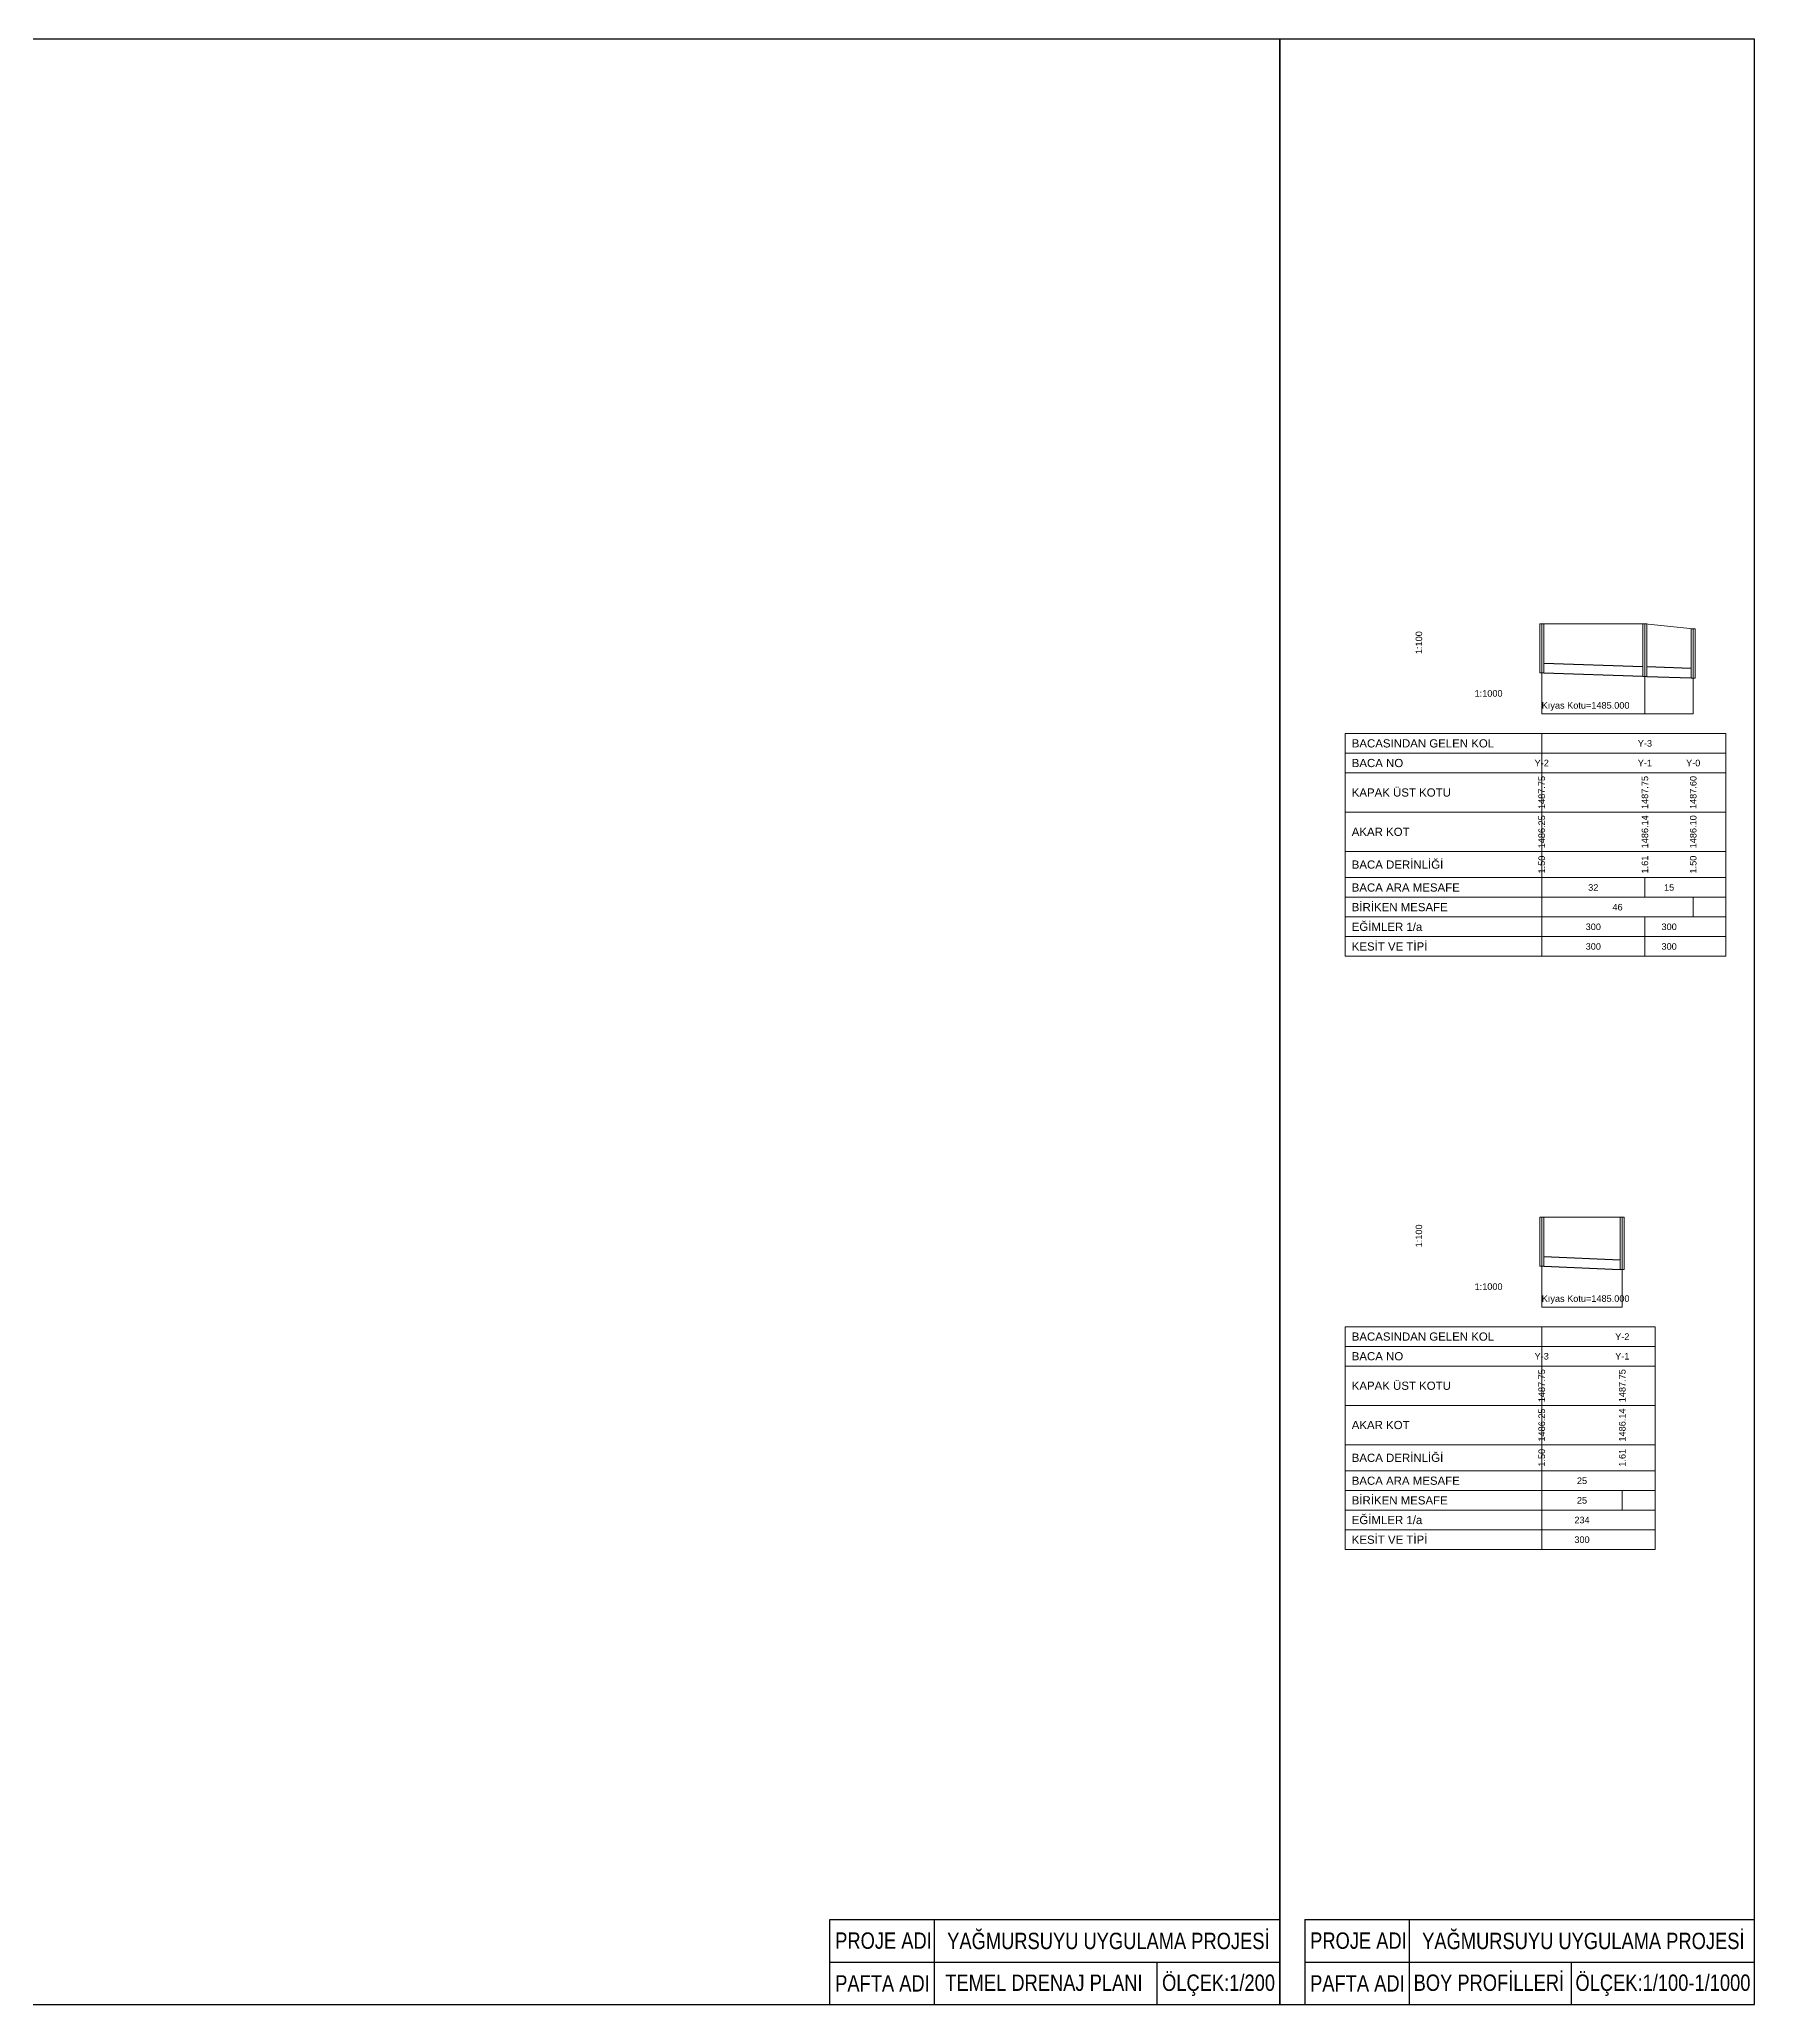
# Model space of a CAD drawing. Header units: millimetres. Extents: x 536434 to 536922, y 4231735 to 4231855.
# Drawn here: x 536817.1 to 536921.9, y 4231734.8 to 4231854.8 of the extents above; entities that cross this region are included whole.
import ezdxf
from ezdxf.enums import TextEntityAlignment as Align

# ---------------------------------------------------------------- set-up
doc = ezdxf.new("R2010")
doc.units = ezdxf.units.MM
doc.linetypes.add('DUZ', pattern=[0])
doc.layers.add('ANTET', color=7, linetype='DUZ')
for name, color, linetype, lineweight in [('CERCEVE', 7, 'Continuous', 30), ('TurProfBaca', 7, 'Continuous', 13), ('TurProfBoru', 1, 'Continuous', 30), ('TurProfCizgi', 7, 'Continuous', 13), ('TurProfOlcek', 7, 'Continuous', 13), ('TurProfTablo', 7, 'Continuous', 13), ('TurProfTxt', 7, 'Continuous', 13), ('TurProfZemin', 7, 'Continuous', 13)]:
    doc.layers.add(name, color=color, linetype=linetype, lineweight=lineweight)
doc.styles.add('MAHAL-SON', font='arial.ttf')
doc.styles.get("Standard").update_dxf_attribs({"font": 'swiss.ttf'})

msp = doc.modelspace()

# ---------------------------------------------------------------- linework, layer by layer
at = {"layer": 'ANTET'}
for p, q in [((536865.42, 4231734.82), (536865.42, 4231740.02)), ((536865.42, 4231740.02), (536892.88, 4231740.02)), ((536865.42, 4231734.82), (536865.42, 4231740.02)), ((536871.79, 4231740.02), (536871.79, 4231734.82)), ((536871.79, 4231740.02), (536871.79, 4231734.82)), ((536894.42, 4231740.02), (536921.88, 4231740.02)), ((536894.42, 4231740.02), (536894.42, 4231734.82)), ((536900.79, 4231740.02), (536900.79, 4231734.82)), ((536865.42, 4231737.42), (536892.88, 4231737.42)), ((536885.38, 4231737.42), (536885.38, 4231734.82)), ((536894.42, 4231737.42), (536921.88, 4231737.42)), ((536910.67, 4231737.42), (536910.67, 4231734.82))]:
    msp.add_line(p, q, dxfattribs=at)
at = {"layer": 'CERCEVE'}
for points in [[(536753.88, 4231854.82), (536753.88, 4231734.82), (536892.88, 4231734.82), (536892.88, 4231854.82)], [(536892.88, 4231854.82), (536892.88, 4231734.82), (536921.88, 4231734.82), (536921.88, 4231854.82)]]:
    msp.add_lwpolyline(points, close=True, dxfattribs=at)
at = {"layer": 'TurProfBaca'}
for points in [[(536908.76, 4231819.13), (536908.76, 4231816.13), (536909, 4231816.13), (536909, 4231819.13), (536908.76, 4231819.13)], [(536915.06, 4231819.13), (536915.06, 4231815.92), (536915.3, 4231815.92), (536915.3, 4231819.13), (536915.06, 4231819.13)], [(536918.01, 4231818.83), (536918.01, 4231815.82), (536918.25, 4231815.82), (536918.25, 4231818.83), (536918.01, 4231818.83)], [(536908.76, 4231782.91), (536908.76, 4231779.91), (536909, 4231779.91), (536909, 4231782.91), (536908.76, 4231782.91)], [(536913.68, 4231782.91), (536913.68, 4231779.7), (536913.92, 4231779.7), (536913.92, 4231782.91), (536913.68, 4231782.91)]]:
    msp.add_lwpolyline(points, dxfattribs=at)
at = {"layer": 'TurProfBoru'}
for points in [[(536909, 4231816.73), (536915.06, 4231816.53)], [(536909, 4231816.13), (536915.06, 4231815.93)], [(536915.3, 4231816.52), (536918.01, 4231816.43)], [(536915.3, 4231815.92), (536918.01, 4231815.83)], [(536909, 4231780.5), (536913.68, 4231780.3)], [(536909, 4231779.9), (536913.68, 4231779.7)]]:
    msp.add_lwpolyline(points, dxfattribs=at)
at = {"layer": 'TurProfCizgi'}
for points in [[(536908.88, 4231813.63), (536908.88, 4231819.13)], [(536915.18, 4231813.63), (536915.18, 4231819.13)], [(536918.13, 4231813.63), (536918.13, 4231818.83)], [(536908.88, 4231813.63), (536918.13, 4231813.63)], [(536908.88, 4231777.41), (536908.88, 4231782.91)], [(536913.8, 4231777.41), (536913.8, 4231782.91)], [(536908.88, 4231777.41), (536913.8, 4231777.41)]]:
    msp.add_lwpolyline(points, dxfattribs=at)
at = {"layer": 'TurProfOlcek'}
for points in [[(536901.38, 4231816.88, 0, 0.3, 0), (536901.38, 4231816.13, 0, 0, 0), (536901.38, 4231814.88, 0, 0, 0), (536903.63, 4231814.88, 0.3, 0, 0), (536904.38, 4231814.88, 0, 0, 0)], [(536901.38, 4231780.66, 0, 0.3, 0), (536901.38, 4231779.91, 0, 0, 0), (536901.38, 4231778.66, 0, 0, 0), (536903.63, 4231778.66, 0.3, 0, 0), (536904.38, 4231778.66, 0, 0, 0)]]:
    msp.add_lwpolyline(points, format="xyseb", dxfattribs=at)
at = {"layer": 'TurProfTablo'}
for points in [[(536896.88, 4231811.23), (536896.88, 4231812.43), (536908.88, 4231812.43), (536908.88, 4231811.23), (536896.88, 4231811.23)], [(536908.88, 4231811.23), (536908.88, 4231812.43), (536920.13, 4231812.43), (536920.13, 4231811.23), (536908.88, 4231811.23)], [(536896.88, 4231810.03), (536896.88, 4231811.23), (536908.88, 4231811.23), (536908.88, 4231810.03), (536896.88, 4231810.03)], [(536908.88, 4231810.03), (536908.88, 4231811.23), (536920.13, 4231811.23), (536920.13, 4231810.03), (536908.88, 4231810.03)], [(536896.88, 4231807.63), (536896.88, 4231810.03), (536908.88, 4231810.03), (536908.88, 4231807.63), (536896.88, 4231807.63)], [(536908.88, 4231807.63), (536908.88, 4231810.03), (536920.13, 4231810.03), (536920.13, 4231807.63), (536908.88, 4231807.63)], [(536896.88, 4231805.23), (536896.88, 4231807.63), (536908.88, 4231807.63), (536908.88, 4231805.23), (536896.88, 4231805.23)], [(536908.88, 4231805.23), (536908.88, 4231807.63), (536920.13, 4231807.63), (536920.13, 4231805.23), (536908.88, 4231805.23)], [(536896.88, 4231803.63), (536896.88, 4231805.23), (536908.88, 4231805.23), (536908.88, 4231803.63), (536896.88, 4231803.63)], [(536908.88, 4231803.63), (536908.88, 4231805.23), (536920.13, 4231805.23), (536920.13, 4231803.63), (536908.88, 4231803.63)], [(536896.88, 4231802.43), (536896.88, 4231803.63), (536908.88, 4231803.63), (536908.88, 4231802.43), (536896.88, 4231802.43)], [(536908.88, 4231802.43), (536908.88, 4231803.63), (536920.13, 4231803.63), (536920.13, 4231802.43), (536908.88, 4231802.43)], [(536908.88, 4231802.43), (536908.88, 4231803.63)], [(536915.18, 4231802.43), (536915.18, 4231803.63)], [(536896.88, 4231801.23), (536896.88, 4231802.43), (536908.88, 4231802.43), (536908.88, 4231801.23), (536896.88, 4231801.23)], [(536908.88, 4231801.23), (536908.88, 4231802.43), (536920.13, 4231802.43), (536920.13, 4231801.23), (536908.88, 4231801.23)], [(536918.13, 4231801.23), (536918.13, 4231802.43)], [(536896.88, 4231800.03), (536896.88, 4231801.23), (536908.88, 4231801.23), (536908.88, 4231800.03), (536896.88, 4231800.03)], [(536908.88, 4231800.03), (536908.88, 4231801.23), (536920.13, 4231801.23), (536920.13, 4231800.03), (536908.88, 4231800.03)], [(536908.88, 4231800.03), (536908.88, 4231801.23)], [(536915.18, 4231800.03), (536915.18, 4231801.23)], [(536896.88, 4231798.83), (536896.88, 4231800.03), (536908.88, 4231800.03), (536908.88, 4231798.83), (536896.88, 4231798.83)], [(536908.88, 4231798.83), (536908.88, 4231800.03), (536920.13, 4231800.03), (536920.13, 4231798.83), (536908.88, 4231798.83)], [(536908.88, 4231798.83), (536908.88, 4231800.03)], [(536915.18, 4231798.83), (536915.18, 4231800.03)], [(536896.88, 4231775.01), (536896.88, 4231776.21), (536908.88, 4231776.21), (536908.88, 4231775.01), (536896.88, 4231775.01)], [(536908.88, 4231775.01), (536908.88, 4231776.21), (536915.8, 4231776.21), (536915.8, 4231775.01), (536908.88, 4231775.01)], [(536896.88, 4231773.81), (536896.88, 4231775.01), (536908.88, 4231775.01), (536908.88, 4231773.81), (536896.88, 4231773.81)], [(536908.88, 4231773.81), (536908.88, 4231775.01), (536915.8, 4231775.01), (536915.8, 4231773.81), (536908.88, 4231773.81)], [(536896.88, 4231771.41), (536896.88, 4231773.81), (536908.88, 4231773.81), (536908.88, 4231771.41), (536896.88, 4231771.41)], [(536908.88, 4231771.41), (536908.88, 4231773.81), (536915.8, 4231773.81), (536915.8, 4231771.41), (536908.88, 4231771.41)], [(536896.88, 4231769.01), (536896.88, 4231771.41), (536908.88, 4231771.41), (536908.88, 4231769.01), (536896.88, 4231769.01)], [(536908.88, 4231769.01), (536908.88, 4231771.41), (536915.8, 4231771.41), (536915.8, 4231769.01), (536908.88, 4231769.01)], [(536896.88, 4231767.41), (536896.88, 4231769.01), (536908.88, 4231769.01), (536908.88, 4231767.41), (536896.88, 4231767.41)], [(536908.88, 4231767.41), (536908.88, 4231769.01), (536915.8, 4231769.01), (536915.8, 4231767.41), (536908.88, 4231767.41)], [(536896.88, 4231766.21), (536896.88, 4231767.41), (536908.88, 4231767.41), (536908.88, 4231766.21), (536896.88, 4231766.21)], [(536908.88, 4231766.21), (536908.88, 4231767.41), (536915.8, 4231767.41), (536915.8, 4231766.21), (536908.88, 4231766.21)], [(536908.88, 4231766.21), (536908.88, 4231767.41)], [(536896.88, 4231765.01), (536896.88, 4231766.21), (536908.88, 4231766.21), (536908.88, 4231765.01), (536896.88, 4231765.01)], [(536908.88, 4231765.01), (536908.88, 4231766.21), (536915.8, 4231766.21), (536915.8, 4231765.01), (536908.88, 4231765.01)], [(536913.8, 4231765.01), (536913.8, 4231766.21)], [(536896.88, 4231763.81), (536896.88, 4231765.01), (536908.88, 4231765.01), (536908.88, 4231763.81), (536896.88, 4231763.81)], [(536908.88, 4231763.81), (536908.88, 4231765.01), (536915.8, 4231765.01), (536915.8, 4231763.81), (536908.88, 4231763.81)], [(536908.88, 4231763.81), (536908.88, 4231765.01)], [(536896.88, 4231762.61), (536896.88, 4231763.81), (536908.88, 4231763.81), (536908.88, 4231762.61), (536896.88, 4231762.61)], [(536908.88, 4231762.61), (536908.88, 4231763.81), (536915.8, 4231763.81), (536915.8, 4231762.61), (536908.88, 4231762.61)], [(536908.88, 4231762.61), (536908.88, 4231763.81)]]:
    msp.add_lwpolyline(points, dxfattribs=at)
at = {"layer": 'TurProfZemin'}
for points in [[(536908.88, 4231819.13), (536915.18, 4231819.13)], [(536915.18, 4231819.13), (536918.13, 4231818.83)], [(536908.88, 4231782.91), (536913.8, 4231782.91)]]:
    msp.add_lwpolyline(points, dxfattribs=at)

# ---------------------------------------------------------------- texts
at = {"layer": 'ANTET', "style": 'MAHAL-SON', "width": 0.8}
for s, p in [('PROJE ADI', (536865.74, 4231738.23)), ('YAĞMURSUYU UYGULAMA PROJESİ', (536872.58, 4231738.21)), ('PROJE ADI', (536894.74, 4231738.23)), ('YAĞMURSUYU UYGULAMA PROJESİ', (536901.58, 4231738.21)), ('PAFTA ADI', (536865.74, 4231735.62)), ('TEMEL DRENAJ PLANI', (536872.46, 4231735.66)), ('ÖLÇEK:1/200', (536885.7, 4231735.66)), ('PAFTA ADI', (536894.74, 4231735.62)), ('BOY PROFİLLERİ', (536901.06, 4231735.66)), ('ÖLÇEK:1/100-1/1000', (536910.94, 4231735.66))]:
    msp.add_text(s, height=1, dxfattribs=at).set_placement(p)
at = {"layer": 'TurProfCizgi'}
for p in [(536908.88, 4231813.83), (536908.88, 4231777.61)]:
    msp.add_text('Kıyas Kotu=1485.000', height=0.4, dxfattribs=at).set_placement(p, align=Align.BOTTOM_LEFT)
at = {"layer": 'TurProfTxt'}
for p in [(536901.38, 4231817.28), (536901.38, 4231781.06)]:
    msp.add_text('1:100', height=0.4, rotation=90, dxfattribs=at).set_placement(p, align=Align.MIDDLE_LEFT)
for s, height, p in [('1:1000', 0.4, (536904.78, 4231814.88)), ('BACASINDAN GELEN KOL', 0.5, (536897.28, 4231811.83)), ('BACA NO', 0.5, (536897.28, 4231810.63)), ('KAPAK ÜST KOTU', 0.5, (536897.28, 4231808.83)), ('AKAR KOT', 0.5, (536897.28, 4231806.43)), ('BACA DERİNLİĞİ', 0.5, (536897.28, 4231804.43)), ('BACA ARA MESAFE', 0.5, (536897.28, 4231803.03)), ('BİRİKEN MESAFE', 0.5, (536897.28, 4231801.83)), ('EĞİMLER 1/a', 0.5, (536897.28, 4231800.63)), ('KESİT VE TİPİ', 0.5, (536897.28, 4231799.43)), ('1:1000', 0.4, (536904.78, 4231778.66)), ('BACASINDAN GELEN KOL', 0.5, (536897.28, 4231775.61)), ('BACA NO', 0.5, (536897.28, 4231774.41)), ('KAPAK ÜST KOTU', 0.5, (536897.28, 4231772.61)), ('AKAR KOT', 0.5, (536897.28, 4231770.21)), ('BACA DERİNLİĞİ', 0.5, (536897.28, 4231768.21)), ('BACA ARA MESAFE', 0.5, (536897.28, 4231766.81)), ('BİRİKEN MESAFE', 0.5, (536897.28, 4231765.61)), ('EĞİMLER 1/a', 0.5, (536897.28, 4231764.41)), ('KESİT VE TİPİ', 0.5, (536897.28, 4231763.21))]:
    msp.add_text(s, height=height, dxfattribs=at).set_placement(p, align=Align.MIDDLE_LEFT)
for s, p in [('Y-3', (536915.18, 4231811.83)), ('Y-2', (536908.88, 4231810.63)), ('Y-1', (536915.18, 4231810.63)), ('Y-0', (536918.13, 4231810.63)), ('32', (536912.03, 4231803.03)), ('15', (536916.66, 4231803.03)), ('46', (536913.51, 4231801.83)), ('300', (536912.03, 4231800.63)), ('300', (536916.66, 4231800.63)), ('300', (536912.03, 4231799.43)), ('300', (536916.66, 4231799.43)), ('Y-2', (536913.8, 4231775.61)), ('Y-3', (536908.88, 4231774.41)), ('Y-1', (536913.8, 4231774.41)), ('25', (536911.34, 4231766.81)), ('25', (536911.34, 4231765.61)), ('234', (536911.34, 4231764.41)), ('300', (536911.34, 4231763.21))]:
    msp.add_text(s, height=0.4, dxfattribs=at).set_placement(p, align=Align.MIDDLE)
for s, p in [('1487.75', (536908.88, 4231808.83)), ('1487.75', (536915.18, 4231808.83)), ('1487.60', (536918.13, 4231808.83)), ('1486.25', (536908.88, 4231806.43)), ('1486.14', (536915.18, 4231806.43)), ('1486.10', (536918.13, 4231806.43)), ('1.50', (536908.88, 4231804.43)), ('1.61', (536915.18, 4231804.43)), ('1.50', (536918.13, 4231804.43)), ('1487.75', (536908.88, 4231772.61)), ('1487.75', (536913.8, 4231772.61)), ('1486.14', (536913.8, 4231770.21)), ('1486.25', (536908.88, 4231770.21)), ('1.50', (536908.88, 4231768.21)), ('1.61', (536913.8, 4231768.21))]:
    msp.add_text(s, height=0.4, rotation=90, dxfattribs=at).set_placement(p, align=Align.MIDDLE)

doc.saveas('drawing.dxf')
